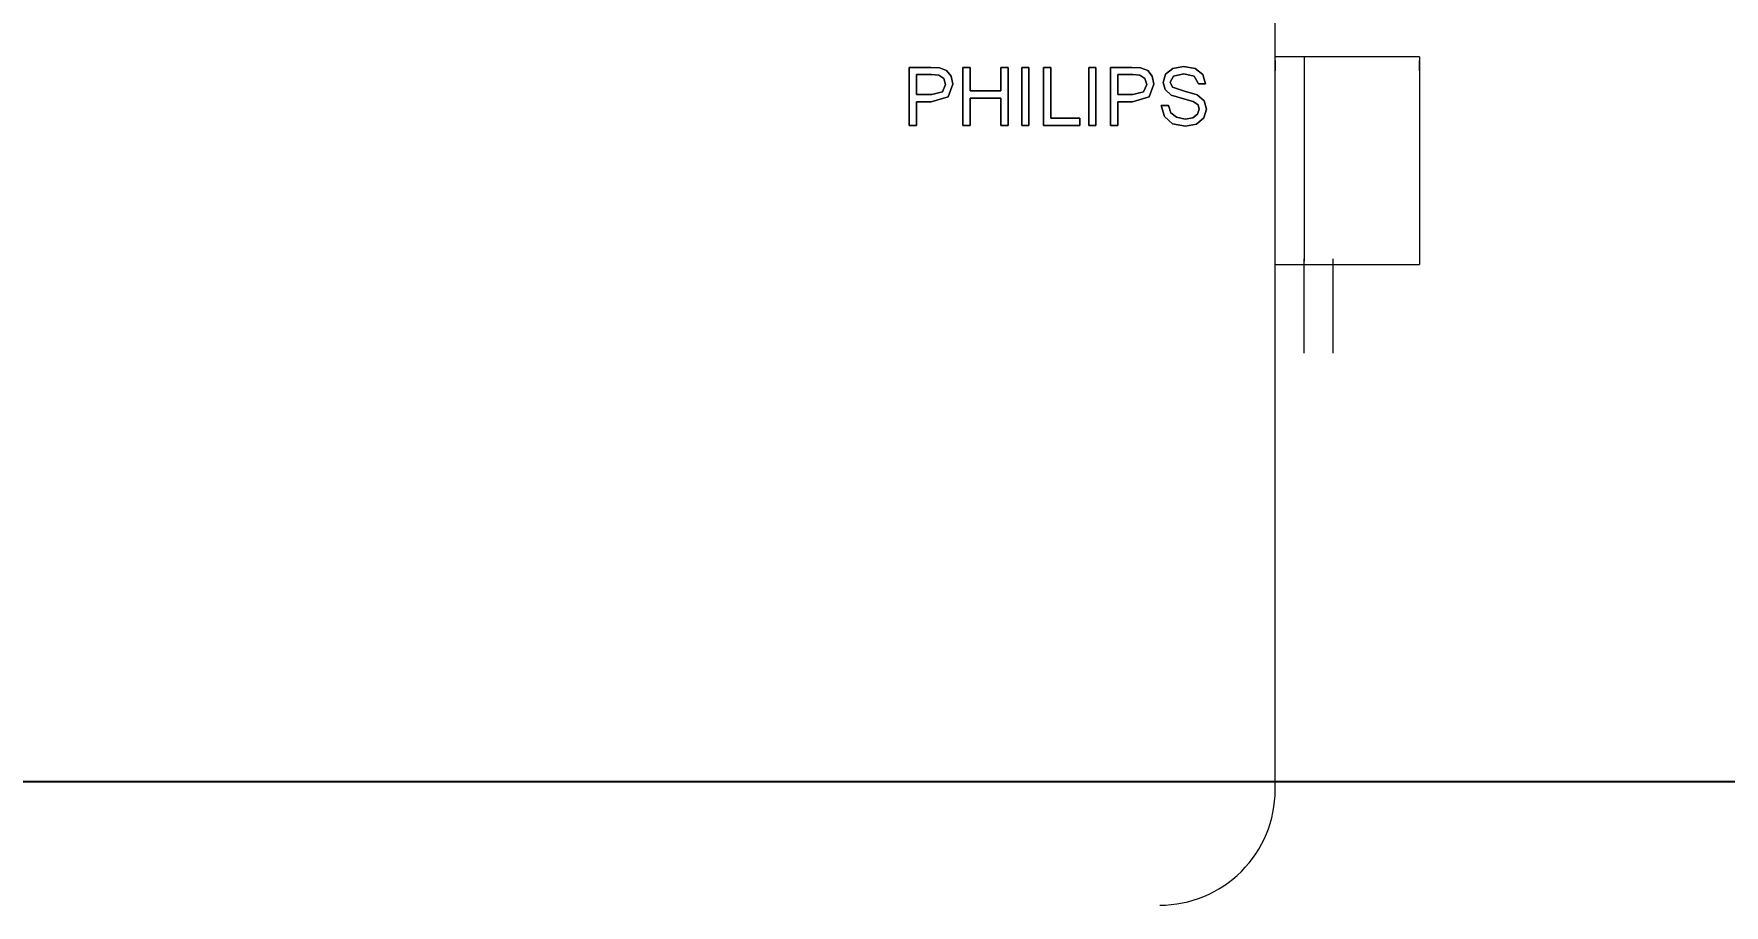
# Model space of a CAD drawing. Header units: millimetres. Extents: x -153298 to 620751, y -313239 to 250031.
# Drawn here: x 96892.5 to 97185.3, y -292047.8 to -291896.8 of the extents above; entities that cross this region are included whole.
import ezdxf

# ---------------------------------------------------------------- set-up
doc = ezdxf.new("R2010")
doc.units = ezdxf.units.MM
doc.layers.add('A-ANNO-DIMS', color=7, linetype='Continuous', lineweight=9)
doc.layers.add('E-LITE-EQPM', color=7, linetype='Continuous', lineweight=35)
doc.styles.add('Arial_2', font='arial.ttf', dxfattribs={"height": 3})
doc.dimstyles.new('DPA-DIM-3_0_T-T', dxfattribs={"dimscale": 304.8, "dimtxt": 306.077819987091, "dimasz": 0.6561679790026247, "dimexe": 0.6561679790026247, "dimexo": 0.0625, "dimgap": 0.1640419947506562, "dimtad": 1, "dimdec": 0, "dimzin": 0, "dimdsep": 46, "dimtxsty": 'Arial_2', "dimblk1": 'OBLIQUE', "dimblk2": 'OBLIQUE', "dimsah": 1, "dimcen": 0.09, "dimdle": 0.6561679790026247, "dimclrd": 7, "dimclre": 7, "dimclrt": 7, "dimadec": 8, "dimazin": 0, "dimtfac": 1, "dimtdec": 4, "dimtix": 1, "dimtmove": 0, "dimatfit": 3, "dimfxl": 1.312335958005249, "dimfxlon": 1, "dimtvp": 1, "dimtolj": 1, "dimtzin": 0, "dimarcsym": 2})

# ---------------------------------------------------------------- blocks, each defined once
blk = doc.blocks.new('ACM_L18 - LED Flood Light Luminaire - ACM_L18 - LED Flood Light Luminaire-V252-2120-01 ENTRANCE 1 SECTION A')
at = {"layer": 'E-LITE-EQPM', "color": 7, "lineweight": 20}
for p, q in [((-886142.7112622628, 104419.0000000001), (-886142.7112622628, 104679.0000000001)), ((-886117.7112622628, 104546.0033413784), (-886142.7112622628, 104546.0033413784)), ((-886137.7112622627, 104546.0033413784), (-886142.7112622628, 104546.0033413784)), ((-886142.7112622628, 104528.0033413783), (-886142.7112622628, 104545.3900062515)), ((-886142.7112622628, 104545.3900062515), (-886142.7112622628, 104543.5917986464)), ((-886142.7112622628, 104528.0033413783), (-886142.7112622628, 104545.3900062515)), ((-886142.7112622628, 104545.3900062515), (-886142.7112622628, 104543.5917986464)), ((-886137.7112622627, 104546.0033413783), (-886137.7112622627, 104528.0033413783)), ((-886117.7112622628, 104546.0033413783), (-886117.7112622628, 104528.0033413783)), ((-886117.7112622628, 104543.5917986464), (-886117.7112622628, 104545.3900062515)), ((-886202.3635144944, 104544.1802166834), (-886206.0864802856, 104544.1802166834)), ((-886206.0864802856, 104544.1802166834), (-886206.0864802856, 104534.1345856685)), ((-886206.0864802856, 104534.1345856685), (-886206.0864802856, 104544.1802166834)), ((-886206.0864802856, 104544.1802166834), (-886202.3635144944, 104544.1802166834)), ((-886204.8307764087, 104539.4713271452), (-886204.8307764087, 104542.9245128066)), ((-886204.8307764087, 104542.9245128066), (-886202.2335295228, 104542.9245128066)), ((-886202.2335295228, 104542.9245128066), (-886204.8307764087, 104542.9245128066)), ((-886204.8307764087, 104542.9245128066), (-886204.8307764087, 104539.4713271452)), ((-886200.862555954, 104544.0845673647), (-886202.3635144944, 104544.1802166834)), ((-886202.3635144944, 104544.1802166834), (-886200.862555954, 104544.0845673647)), ((-886202.2335295228, 104542.9245128066), (-886200.9778256459, 104542.8386736744)), ((-886200.9778256459, 104542.8386736744), (-886202.2335295228, 104542.9245128066)), ((-886200.9778256459, 104542.8386736744), (-886200.1304707837, 104542.2696828551)), ((-886200.1304707837, 104542.2696828551), (-886200.9778256459, 104542.8386736744)), ((-886199.6424140034, 104543.6149046842), (-886200.862555954, 104544.0845673647)), ((-886200.862555954, 104544.0845673647), (-886199.6424140034, 104543.6149046842)), ((-886200.1304707837, 104542.2696828551), (-886199.8079609012, 104541.2298030821)), ((-886199.8079609012, 104541.2298030821), (-886200.1304707837, 104542.2696828551)), ((-886198.8514677138, 104542.6436962169), (-886199.6424140034, 104543.6149046842)), ((-886199.6424140034, 104543.6149046842), (-886198.8514677138, 104542.6436962169)), ((-886198.5522570243, 104541.2739489215), (-886198.8514677138, 104542.6436962169)), ((-886198.8514677138, 104542.6436962169), (-886198.5522570243, 104541.2739489215)), ((-886195.5699603168, 104544.1802166834), (-886196.8256641937, 104544.1802166834)), ((-886196.8256641937, 104544.1802166834), (-886196.8256641937, 104534.1345856685)), ((-886196.8256641937, 104534.1345856685), (-886196.8256641937, 104544.1802166834)), ((-886196.8256641937, 104544.1802166834), (-886195.5699603168, 104544.1802166834)), ((-886195.5699603168, 104540.0991790836), (-886195.5699603168, 104544.1802166834)), ((-886195.5699603168, 104544.1802166834), (-886195.5699603168, 104540.0991790836)), ((-886188.9775149632, 104544.1802166834), (-886190.2332188401, 104544.1802166834)), ((-886190.2332188401, 104544.1802166834), (-886190.2332188401, 104540.0991790836)), ((-886190.2332188401, 104540.0991790836), (-886190.2332188401, 104544.1802166834)), ((-886190.2332188401, 104544.1802166834), (-886188.9775149632, 104544.1802166834)), ((-886188.9775149632, 104534.1345856685), (-886188.9775149632, 104544.1802166834)), ((-886188.9775149632, 104544.1802166834), (-886188.9775149632, 104534.1345856685)), ((-886185.3673663173, 104544.1802166834), (-886186.6230701942, 104544.1802166834)), ((-886186.6230701942, 104544.1802166834), (-886186.6230701942, 104534.1345856685)), ((-886186.6230701942, 104534.1345856685), (-886186.6230701942, 104544.1802166834)), ((-886186.6230701942, 104544.1802166834), (-886185.3673663173, 104544.1802166834)), ((-886185.3673663173, 104534.1345856685), (-886185.3673663173, 104544.1802166834)), ((-886185.3673663173, 104544.1802166834), (-886185.3673663173, 104534.1345856685)), ((-886181.6002546867, 104544.1802166834), (-886182.8559585634, 104544.1802166834)), ((-886182.8559585634, 104544.1802166834), (-886182.8559585634, 104534.1345856685)), ((-886182.8559585634, 104534.1345856685), (-886182.8559585634, 104544.1802166834)), ((-886182.8559585634, 104544.1802166834), (-886181.6002546867, 104544.1802166834)), ((-886181.6002546867, 104535.3902895453), (-886181.6002546867, 104544.1802166834)), ((-886181.6002546867, 104544.1802166834), (-886181.6002546867, 104535.3902895453)), ((-886173.7521054562, 104544.1802166834), (-886175.007809333, 104544.1802166834)), ((-886175.007809333, 104544.1802166834), (-886175.007809333, 104534.1345856685)), ((-886175.007809333, 104534.1345856685), (-886175.007809333, 104544.1802166834)), ((-886175.007809333, 104544.1802166834), (-886173.7521054562, 104544.1802166834)), ((-886173.7521054562, 104534.1345856685), (-886173.7521054562, 104544.1802166834)), ((-886173.7521054562, 104544.1802166834), (-886173.7521054562, 104534.1345856685)), ((-886167.5177319114, 104544.1802166834), (-886171.2406977025, 104544.1802166834)), ((-886171.2406977025, 104544.1802166834), (-886171.2406977025, 104534.1345856685)), ((-886171.2406977025, 104534.1345856685), (-886171.2406977025, 104544.1802166834)), ((-886171.2406977025, 104544.1802166834), (-886167.5177319114, 104544.1802166834)), ((-886169.9849938257, 104539.4713271452), (-886169.9849938257, 104542.9245128066)), ((-886169.9849938257, 104542.9245128066), (-886167.3877469396, 104542.9245128066)), ((-886167.3877469396, 104542.9245128066), (-886169.9849938257, 104542.9245128066)), ((-886169.9849938257, 104542.9245128066), (-886169.9849938257, 104539.4713271452)), ((-886166.016773371, 104544.0845673647), (-886167.5177319114, 104544.1802166834)), ((-886167.5177319114, 104544.1802166834), (-886166.016773371, 104544.0845673647)), ((-886167.3877469396, 104542.9245128066), (-886166.1320430627, 104542.8386736744)), ((-886166.1320430627, 104542.8386736744), (-886167.3877469396, 104542.9245128066)), ((-886166.1320430627, 104542.8386736744), (-886165.2846882006, 104542.2696828551)), ((-886165.2846882006, 104542.2696828551), (-886166.1320430627, 104542.8386736744)), ((-886164.7966314204, 104543.6149046842), (-886166.016773371, 104544.0845673647)), ((-886166.016773371, 104544.0845673647), (-886164.7966314204, 104543.6149046842)), ((-886165.2846882006, 104542.2696828551), (-886164.9621783182, 104541.2298030821)), ((-886164.9621783182, 104541.2298030821), (-886165.2846882006, 104542.2696828551)), ((-886164.0056851306, 104542.6436962169), (-886164.7966314204, 104543.6149046842)), ((-886164.7966314204, 104543.6149046842), (-886164.0056851306, 104542.6436962169)), ((-886163.7064744412, 104541.2739489215), (-886164.0056851306, 104542.6436962169)), ((-886164.0056851306, 104542.6436962169), (-886163.7064744412, 104541.2739489215)), ((-886161.7015175675, 104542.991957839), (-886162.1368445952, 104541.5707070643)), ((-886162.1368445952, 104541.5707070643), (-886161.7015175675, 104542.991957839)), ((-886160.4298721375, 104543.9950494125), (-886161.7015175675, 104542.991957839)), ((-886161.7015175675, 104542.991957839), (-886160.4298721375, 104543.9950494125)), ((-886160.8811407182, 104541.6074952638), (-886160.3170549923, 104542.6498275835)), ((-886160.3170549923, 104542.6498275835), (-886160.8811407182, 104541.6074952638)), ((-886158.5683892419, 104544.337179668), (-886160.4298721375, 104543.9950494125)), ((-886160.4298721375, 104543.9950494125), (-886158.5683892419, 104544.337179668)), ((-886160.3170549923, 104542.6498275835), (-886158.5193383093, 104543.0814757912)), ((-886158.5193383093, 104543.0814757912), (-886160.3170549923, 104542.6498275835)), ((-886156.5818264679, 104543.9791078594), (-886158.5683892419, 104544.337179668)), ((-886158.5683892419, 104544.337179668), (-886156.5818264679, 104543.9791078594)), ((-886158.5193383093, 104543.0814757912), (-886156.7265267194, 104542.6449224902)), ((-886156.7265267194, 104542.6449224902), (-886158.5193383093, 104543.0814757912)), ((-886156.7265267194, 104542.6449224902), (-886156.0152881953, 104541.3548829605)), ((-886156.0152881953, 104541.3548829605), (-886156.7265267194, 104542.6449224902)), ((-886155.2574512854, 104542.9269653532), (-886156.5818264679, 104543.9791078594)), ((-886156.5818264679, 104543.9791078594), (-886155.2574512854, 104542.9269653532)), ((-886154.7595843185, 104541.3548829605), (-886155.2574512854, 104542.9269653532)), ((-886155.2574512854, 104542.9269653532), (-886154.7595843185, 104541.3548829605)), ((-886202.2040989631, 104539.4713271452), (-886204.8307764087, 104539.4713271452)), ((-886204.8307764087, 104539.4713271452), (-886202.2040989631, 104539.4713271452)), ((-886202.2776753622, 104538.2156232683), (-886199.3603711404, 104539.10344515)), ((-886199.3603711404, 104539.10344515), (-886202.2776753622, 104538.2156232683)), ((-886200.3548788008, 104539.9324059125), (-886202.2040989631, 104539.4713271452)), ((-886202.2040989631, 104539.4713271452), (-886200.3548788008, 104539.9324059125)), ((-886199.8079609012, 104541.2298030821), (-886200.3548788008, 104539.9324059125)), ((-886200.3548788008, 104539.9324059125), (-886199.8079609012, 104541.2298030821)), ((-886199.3603711404, 104539.10344515), (-886198.5522570243, 104541.2739489215)), ((-886198.5522570243, 104541.2739489215), (-886199.3603711404, 104539.10344515)), ((-886190.2332188401, 104540.0991790836), (-886195.5699603168, 104540.0991790836)), ((-886195.5699603168, 104540.0991790836), (-886190.2332188401, 104540.0991790836)), ((-886167.3583163801, 104539.4713271452), (-886169.9849938257, 104539.4713271452)), ((-886169.9849938257, 104539.4713271452), (-886167.3583163801, 104539.4713271452)), ((-886167.4318927791, 104538.2156232683), (-886164.5145885574, 104539.10344515)), ((-886164.5145885574, 104539.10344515), (-886167.4318927791, 104538.2156232683)), ((-886165.5090962176, 104539.9324059125), (-886167.3583163801, 104539.4713271452)), ((-886167.3583163801, 104539.4713271452), (-886165.5090962176, 104539.9324059125)), ((-886164.9621783182, 104541.2298030821), (-886165.5090962176, 104539.9324059125)), ((-886165.5090962176, 104539.9324059125), (-886164.9621783182, 104541.2298030821)), ((-886164.5145885574, 104539.10344515), (-886163.7064744412, 104541.2739489215)), ((-886163.7064744412, 104541.2739489215), (-886164.5145885574, 104539.10344515)), ((-886162.1368445952, 104541.5707070643), (-886161.7849041531, 104540.3223608274)), ((-886161.7849041531, 104540.3223608274), (-886162.1368445952, 104541.5707070643)), ((-886161.7849041531, 104540.3223608274), (-886160.7168200938, 104539.3879405596)), ((-886160.7168200938, 104539.3879405596), (-886161.7849041531, 104540.3223608274)), ((-886160.4813756169, 104540.7368412086), (-886160.8811407182, 104541.6074952638)), ((-886160.8811407182, 104541.6074952638), (-886160.4813756169, 104540.7368412086)), ((-886160.7168200938, 104539.3879405596), (-886158.7486514195, 104538.7686725344)), ((-886158.7486514195, 104538.7686725344), (-886160.7168200938, 104539.3879405596)), ((-886158.4310466304, 104540.0354128711), (-886160.4813756169, 104540.7368412086)), ((-886160.4813756169, 104540.7368412086), (-886158.4310466304, 104540.0354128711)), ((-886156.2090393796, 104539.405108386), (-886158.4310466304, 104540.0354128711)), ((-886158.4310466304, 104540.0354128711), (-886156.2090393796, 104539.405108386)), ((-886154.9938025221, 104538.3873015327), (-886156.2090393796, 104539.405108386)), ((-886156.2090393796, 104539.405108386), (-886154.9938025221, 104538.3873015327)), ((-886156.0152881953, 104541.3548829605), (-886154.7595843185, 104541.3548829605)), ((-886154.7595843185, 104541.3548829605), (-886156.0152881953, 104541.3548829605)), ((-886204.8307764087, 104534.1345856685), (-886204.8307764087, 104538.2156232683)), ((-886204.8307764087, 104538.2156232683), (-886202.2776753622, 104538.2156232683)), ((-886202.2776753622, 104538.2156232683), (-886204.8307764087, 104538.2156232683)), ((-886204.8307764087, 104538.2156232683), (-886204.8307764087, 104534.1345856685)), ((-886195.5699603168, 104534.1345856685), (-886195.5699603168, 104538.8434752067)), ((-886195.5699603168, 104538.8434752067), (-886190.2332188401, 104538.8434752067)), ((-886190.2332188401, 104538.8434752067), (-886195.5699603168, 104538.8434752067)), ((-886195.5699603168, 104538.8434752067), (-886195.5699603168, 104534.1345856685)), ((-886190.2332188401, 104538.8434752067), (-886190.2332188401, 104534.1345856685)), ((-886190.2332188401, 104534.1345856685), (-886190.2332188401, 104538.8434752067)), ((-886169.9849938257, 104534.1345856685), (-886169.9849938257, 104538.2156232683)), ((-886169.9849938257, 104538.2156232683), (-886167.4318927791, 104538.2156232683)), ((-886167.4318927791, 104538.2156232683), (-886169.9849938257, 104538.2156232683)), ((-886169.9849938257, 104538.2156232683), (-886169.9849938257, 104534.1345856685)), ((-886162.4507705644, 104537.5877713299), (-886161.9087577581, 104535.6698798617)), ((-886161.1950666875, 104537.5877713299), (-886162.4507705644, 104537.5877713299)), ((-886162.4507705644, 104537.5877713299), (-886161.1950666875, 104537.5877713299)), ((-886161.9087577581, 104535.6698798617), (-886162.4507705644, 104537.5877713299)), ((-886160.7903964928, 104536.3308411797), (-886161.1950666875, 104537.5877713299)), ((-886161.1950666875, 104537.5877713299), (-886160.7903964928, 104536.3308411797)), ((-886159.8020201991, 104535.5362160701), (-886160.7903964928, 104536.3308411797)), ((-886160.7903964928, 104536.3308411797), (-886159.8020201991, 104535.5362160701)), ((-886158.7486514195, 104538.7686725344), (-886156.9202779036, 104538.2891996673)), ((-886156.9202779036, 104538.2891996673), (-886158.7486514195, 104538.7686725344)), ((-886156.9202779036, 104538.2891996673), (-886156.0667916748, 104537.7189825748)), ((-886156.0667916748, 104537.7189825748), (-886156.9202779036, 104538.2891996673)), ((-886155.8583252109, 104536.9353939251), (-886156.1366892538, 104536.0929441561)), ((-886156.1366892538, 104536.0929441561), (-886155.8583252109, 104536.9353939251)), ((-886156.0667916748, 104537.7189825748), (-886155.8583252109, 104536.9353939251)), ((-886155.8583252109, 104536.9353939251), (-886156.0667916748, 104537.7189825748)), ((-886155.0526636413, 104535.4650922177), (-886154.6026213339, 104536.9672770313)), ((-886154.6026213339, 104536.9672770313), (-886155.0526636413, 104535.4650922177)), ((-886154.6026213339, 104536.9672770313), (-886154.9938025221, 104538.3873015327)), ((-886154.9938025221, 104538.3873015327), (-886154.6026213339, 104536.9672770313)), ((-886206.0864802856, 104534.1345856685), (-886204.8307764087, 104534.1345856685)), ((-886204.8307764087, 104534.1345856685), (-886206.0864802856, 104534.1345856685)), ((-886196.8256641937, 104534.1345856685), (-886195.5699603168, 104534.1345856685)), ((-886195.5699603168, 104534.1345856685), (-886196.8256641937, 104534.1345856685)), ((-886190.2332188401, 104534.1345856685), (-886188.9775149632, 104534.1345856685)), ((-886188.9775149632, 104534.1345856685), (-886190.2332188401, 104534.1345856685)), ((-886186.6230701942, 104534.1345856685), (-886185.3673663173, 104534.1345856685)), ((-886185.3673663173, 104534.1345856685), (-886186.6230701942, 104534.1345856685)), ((-886182.8559585634, 104534.1345856685), (-886176.5774391791, 104534.1345856685)), ((-886176.5774391791, 104534.1345856685), (-886182.8559585634, 104534.1345856685)), ((-886176.5774391791, 104535.3902895453), (-886181.6002546867, 104535.3902895453)), ((-886181.6002546867, 104535.3902895453), (-886176.5774391791, 104535.3902895453)), ((-886176.5774391791, 104534.1345856685), (-886176.5774391791, 104535.3902895453)), ((-886176.5774391791, 104535.3902895453), (-886176.5774391791, 104534.1345856685)), ((-886175.007809333, 104534.1345856685), (-886173.7521054562, 104534.1345856685)), ((-886173.7521054562, 104534.1345856685), (-886175.007809333, 104534.1345856685)), ((-886171.2406977025, 104534.1345856685), (-886169.9849938257, 104534.1345856685)), ((-886169.9849938257, 104534.1345856685), (-886171.2406977025, 104534.1345856685)), ((-886161.9087577581, 104535.6698798617), (-886160.48995953, 104534.399460705)), ((-886160.48995953, 104534.399460705), (-886161.9087577581, 104535.6698798617)), ((-886160.48995953, 104534.399460705), (-886158.2471056328, 104533.9776226839)), ((-886158.2471056328, 104533.9776226839), (-886160.48995953, 104534.399460705)), ((-886158.2961565655, 104535.2333265607), (-886159.8020201991, 104535.5362160701)), ((-886159.8020201991, 104535.5362160701), (-886158.2961565655, 104535.2333265607)), ((-886156.9840441161, 104535.4626396711), (-886158.2961565655, 104535.2333265607)), ((-886158.2961565655, 104535.2333265607), (-886156.9840441161, 104535.4626396711)), ((-886158.2471056328, 104533.9776226839), (-886156.3476082643, 104534.3688038721)), ((-886156.3476082643, 104534.3688038721), (-886158.2471056328, 104533.9776226839)), ((-886156.1366892538, 104536.0929441561), (-886156.9840441161, 104535.4626396711)), ((-886156.9840441161, 104535.4626396711), (-886156.1366892538, 104536.0929441561)), ((-886156.3476082643, 104534.3688038721), (-886155.0526636413, 104535.4650922177)), ((-886155.0526636413, 104535.4650922177), (-886156.3476082643, 104534.3688038721)), ((-886142.7112622628, 104510.6166765051), (-886142.7112622628, 104528.0033413783)), ((-886142.7112622628, 104510.6166765051), (-886142.7112622628, 104528.0033413783)), ((-886137.7112622627, 104528.0033413783), (-886137.7112622627, 104510.6166765051)), ((-886117.7112622628, 104528.0033413783), (-886117.7112622628, 104510.0033413783)), ((-886142.7112622628, 104510.0033413783), (-886117.7112622628, 104510.0033413783)), ((-886142.7112622628, 104510.0033413783), (-886137.7112622627, 104510.0033413783)), ((-886137.7112622627, 104494.6455157706), (-886137.7112622627, 104511.0149327722)), ((-886132.7112622627, 104511.0149327722), (-886132.7112622627, 104494.6455157706))]:
    blk.add_line(p, q, dxfattribs=at)
blk.add_arc((-886162.7112622627, 104419.0000000001), 19.99999999988358, 269.9999999999996, 0, dxfattribs=at)
blk = doc.blocks.new('PPL-C-AECM-1-PP19-EE-M3-0001_rvt-1-2120-01 ENTRANCE 1 SECTION A')
at = {"layer": 'E-LITE-EQPM', "color": 7, "lineweight": 20}
blk.add_blockref('ACM_L18 - LED Flood Light Luminaire - ACM_L18 - LED Flood Light Luminaire-V252-2120-01 ENTRANCE 1 SECTION A', (0, 0), dxfattribs=at)
blk = doc.blocks.new('_Oblique')
at = {"color": 7, "linetype": 'ByBlock', "lineweight": -2}
blk.add_line((-0.5, -0.5), (0.5, 0.5), dxfattribs=at)
blk = doc.blocks.new('*D3764')
at = {"layer": 'A-ANNO-DIMS', "color": 7, "lineweight": -2, "transparency": 16777216}
for p, q in [((97242.87999195891, -291645.3580908127), (97242.87999195891, -292226.3080908126)), ((88642.87999180652, -292407.2580908127), (88642.87999180652, -291826.3080908126)), ((88442.87999180652, -292026.3080908126), (97442.87999195891, -292026.3080908126))]:
    blk.add_line(p, q, dxfattribs=at)
at = {"layer": 'DEFPOINTS', "color": 7, "transparency": 16777216}
for p in [(97242.87999195891, -291626.3080908127), (97242.87999195891, -292026.3080908126), (88642.87999180652, -292426.3080908126)]:
    blk.add_point(p, dxfattribs=at)
at = {"layer": 'A-ANNO-DIMS', "color": 7, "lineweight": -2, "transparency": 16777216, "xscale": 200, "yscale": 200, "zscale": 200, "rotation": 180}
blk.add_blockref('_Oblique', (88642.87999180652, -292026.3080908126), dxfattribs=at)
at = {"layer": 'A-ANNO-DIMS', "color": 7, "lineweight": -2, "transparency": 16777216, "xscale": 200, "yscale": 200, "zscale": 200}
blk.add_blockref('_Oblique', (97242.87999195891, -292026.3080908126), dxfattribs=at)
at = {"layer": 'A-ANNO-DIMS', "color": 7, "transparency": 16777216, "insert": (92942.87999188271, -291974.7763718495), "char_height": 3, "width": 1107.530819399443, "attachment_point": 5, "style": 'Arial_2'}
blk.add_mtext('\\A1;8600', dxfattribs=at)
blk = doc.blocks.new('*D3765')
at = {"layer": 'A-ANNO-DIMS', "color": 7, "lineweight": -2, "transparency": 16777216}
for p, q in [((97242.87999195891, -291645.3580908127), (97242.87999195891, -292226.3080908126)), ((98407.87999180664, -291645.3580908127), (98407.87999180664, -292226.3080908126)), ((97042.87999195891, -292026.3080908126), (98607.87999180664, -292026.3080908126))]:
    blk.add_line(p, q, dxfattribs=at)
at = {"layer": 'DEFPOINTS', "color": 7, "transparency": 16777216}
for p in [(97242.87999195891, -291626.3080908127), (98407.87999180664, -291626.3080908127), (98407.87999180664, -292026.3080908126)]:
    blk.add_point(p, dxfattribs=at)
at = {"layer": 'A-ANNO-DIMS', "color": 7, "lineweight": -2, "transparency": 16777216, "xscale": 200, "yscale": 200, "zscale": 200, "rotation": 180}
blk.add_blockref('_Oblique', (97242.87999195891, -292026.3080908126), dxfattribs=at)
at = {"layer": 'A-ANNO-DIMS', "color": 7, "lineweight": -2, "transparency": 16777216, "xscale": 200, "yscale": 200, "zscale": 200}
blk.add_blockref('_Oblique', (98407.87999180664, -292026.3080908126), dxfattribs=at)
at = {"layer": 'A-ANNO-DIMS', "color": 7, "transparency": 16777216, "insert": (97825.37999188277, -291974.7763718495), "char_height": 3, "width": 1107.530819399443, "attachment_point": 5, "style": 'Arial_2'}
blk.add_mtext('\\A1;1165', dxfattribs=at)

msp = doc.modelspace()

# ---------------------------------------------------------------- block references
at = {"color": 7, "lineweight": 5}
msp.add_blockref('PPL-C-AECM-1-PP19-EE-M3-0001_rvt-1-2120-01 ENTRANCE 1 SECTION A', (983250.2538571953, -396446.7529596833), dxfattribs=at)

# ---------------------------------------------------------------- dimensions: what is measured, and where the dimension line sits
at = {"layer": 'A-ANNO-DIMS', "color": 7}
for base, p1, p2, override, picture, middle in [((97242.87999195891, -292026.3080908126), (88642.87999180652, -292426.3080908126), (97242.87999195891, -291626.3080908127), {"dimpost": '<>', "dimclrd": 7, "dimclre": 7, "dimclrt": 7, "dimfxl": 8637.129152827405}, '*D3764', (92942.87999188271, -291974.7763718495)), ((98407.87999180664, -292026.3080908126), (97242.87999195891, -291626.3080908127), (98407.87999180664, -291626.3080908127), {"dimpost": '<>', "dimclrd": 7, "dimclre": 7, "dimclrt": 7, "dimfxl": 1164.999999847729}, '*D3765', (97825.37999188277, -291974.7763718495))]:
    dim = msp.add_linear_dim(base=base, p1=p1, p2=p2, dimstyle='DPA-DIM-3_0_T-T', override=override, dxfattribs=at)
    dim.commit()
    dim.dimension.update_dxf_attribs({"geometry": picture, "text_midpoint": middle})

doc.saveas('drawing.dxf')
